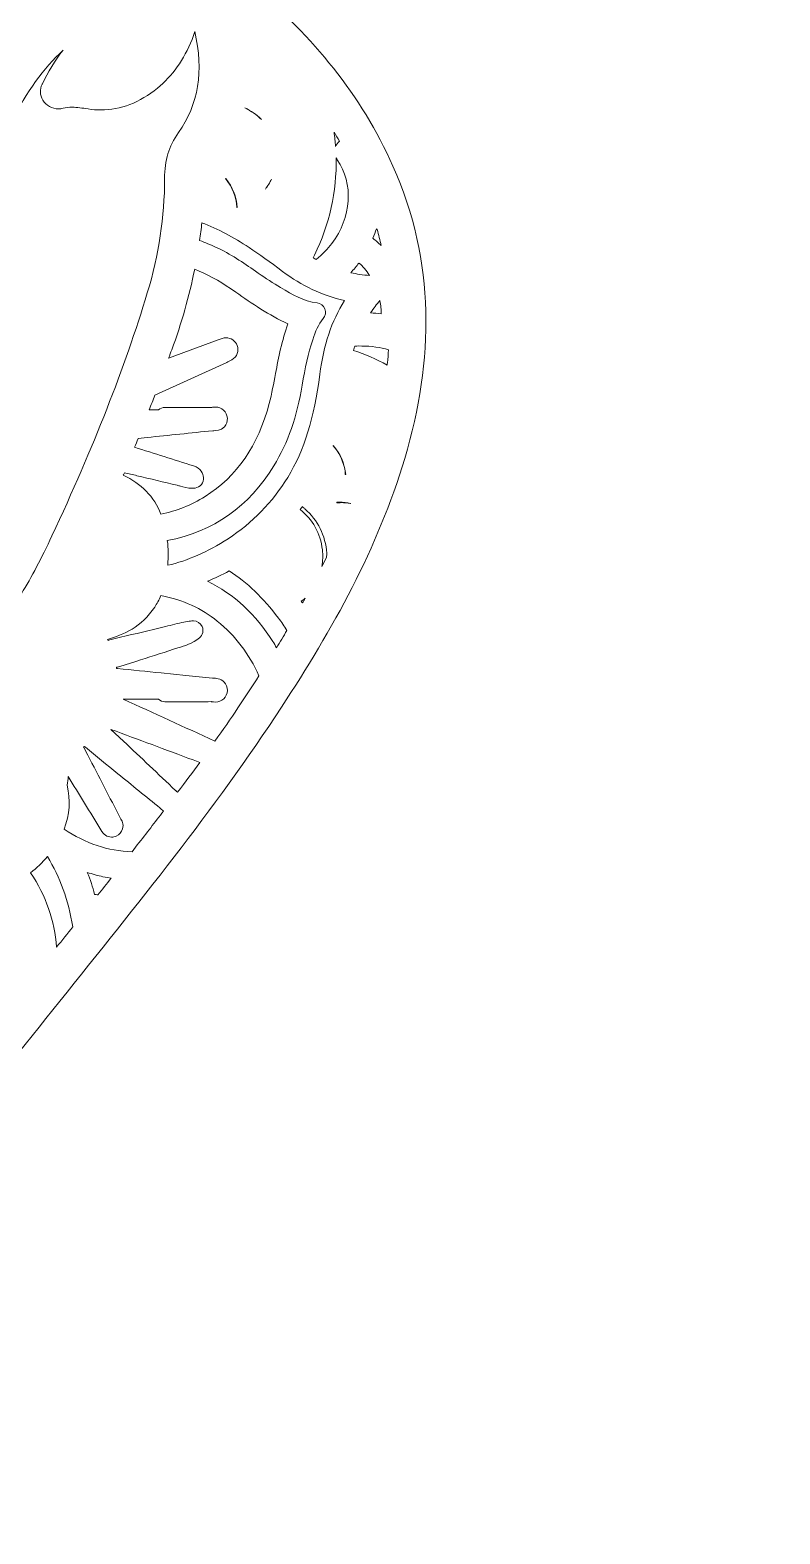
# Model space of a CAD drawing. Extents: x 316 to 1684, y -1896 to -103.
# Drawn here: x 1195 to 1684, y -1896 to -915 of the extents above; entities that cross this region are included whole.
import ezdxf

# ---------------------------------------------------------------- set-up
doc = ezdxf.new("R2010")
doc.units = 0
doc.header["$MEASUREMENT"] = 0
doc.layers.add('Layer 1', color=7, linetype='Continuous')

# ---------------------------------------------------------------- blocks, each defined once
blk = doc.blocks.new('block 3')
at = {"layer": 'Layer 1', "lineweight": 0}
for points, knots in [([(1673.34, -762.19), (1662.42, -742.79), (1645.38, -729.84), (1626.13, -719.8), (1579.9, -695.65), (1530.89, -691.29), (1480.17, -700.46), (1472.26, -701.9), (1464.42, -703.7), (1456.37, -704.91), (1469.08, -697.31), (1482.2, -690.52), (1494.42, -682.22), (1597.01, -612.54), (1651.13, -515.78), (1656.09, -391.82), (1657.77, -349.84), (1651.93, -308.69), (1637.06, -269.34), (1611.07, -200.51), (1565.67, -148.18), (1500.72, -113.18), (1495.34, -110.27), (1489.49, -108.12), (1483.74, -105.96), (1478.61, -104.02), (1473.29, -103.36), (1467.76, -104.63), (1456.24, -107.26), (1452.69, -116.14), (1459.89, -125.56), (1462.54, -129.04), (1465.99, -132.03), (1469.48, -134.71), (1504.07, -161.2), (1530.16, -194), (1547, -234.47), (1562.92, -272.75), (1566.44, -312.54), (1564.66, -353.22), (1563.42, -381.55), (1557.91, -408.97), (1544.9, -434.47), (1526.94, -469.68), (1498.13, -493.38), (1462.73, -508.99), (1403.63, -535.05), (1341.45, -548.51), (1276.91, -549.25), (1244.48, -549.61), (1212.44, -543.11), (1181.42, -534.64), (1141.75, -523.78), (1102.93, -524.67), (1063.01, -531.95), (1042.09, -535.75), (1021.1, -537.48), (1000.09, -537.46), (1000.09, -537.46), (999.91, -537.46), (999.91, -537.46), (978.9, -537.48), (957.91, -535.75), (936.99, -531.95), (897.07, -524.67), (858.25, -523.78), (818.58, -534.64), (787.56, -543.11), (755.52, -549.61), (723.09, -549.25), (658.55, -548.51), (596.37, -535.05), (537.27, -508.99), (501.87, -493.38), (473.06, -469.68), (455.1, -434.47), (442.09, -408.97), (436.58, -381.55), (435.34, -353.22), (433.56, -312.54), (437.08, -272.75), (453, -234.47), (469.84, -194), (495.93, -161.2), (530.52, -134.71), (534.01, -132.03), (537.46, -129.04), (540.11, -125.56), (547.31, -116.14), (543.76, -107.26), (532.24, -104.63), (526.71, -103.36), (521.39, -104.02), (516.26, -105.96), (510.51, -108.12), (504.66, -110.27), (499.28, -113.18), (434.33, -148.18), (388.93, -200.51), (362.94, -269.34), (348.07, -308.69), (342.23, -349.84), (343.91, -391.82), (348.87, -515.78), (402.99, -612.54), (505.58, -682.22), (517.8, -690.52), (530.92, -697.31), (543.63, -704.91), (535.58, -703.7), (527.74, -701.9), (519.83, -700.46), (469.11, -691.29), (420.1, -695.65), (373.87, -719.8), (354.62, -729.84), (337.58, -742.79), (326.66, -762.19), (315.82, -781.5), (317.18, -798.65), (331.61, -815.5), (368.81, -858.95), (417.78, -881), (472.89, -890.53), (504.31, -895.96), (535.11, -888.27), (565.83, -882.51), (590.21, -877.94), (614, -870.13), (639.08, -869.18), (649.66, -868.8), (660.2, -868.1), (670.74, -869.82), (672.19, -870.06), (673.96, -870.13), (674.55, -871.64), (675.23, -873.37), (673.43, -874.11), (672.36, -875.01), (668.06, -878.7), (663.71, -882.32), (659.38, -885.99), (620.72, -918.68), (588.9, -956.78), (568.23, -1003.36), (540.49, -1065.87), (541.29, -1129.7), (560.55, -1194.13), (578.08, -1252.81), (607.58, -1305.64), (640.94, -1356.5), (684.92, -1423.61), (735.47, -1485.8), (785.51, -1548.36), (833.7, -1608.6), (882.43, -1668.47), (924.51, -1733.3), (952.78, -1776.85), (977.69, -1822.09), (992.65, -1872.18), (994.88, -1879.62), (997.22, -1887), (999.91, -1895.78), (999.93, -1895.87), (999.96, -1895.94), (999.99, -1896.03), (999.99, -1896.01), (1000, -1896.01), (1000, -1896), (1000, -1896.01), (1000.01, -1896.01), (1000.01, -1896.03), (1000.04, -1895.94), (1000.07, -1895.87), (1000.09, -1895.78), (1002.78, -1887), (1005.12, -1879.62), (1007.35, -1872.18), (1022.31, -1822.09), (1047.22, -1776.85), (1075.49, -1733.3), (1117.57, -1668.47), (1166.3, -1608.6), (1214.49, -1548.36), (1264.53, -1485.8), (1315.08, -1423.61), (1359.06, -1356.5), (1392.42, -1305.64), (1421.92, -1252.81), (1439.45, -1194.13), (1458.71, -1129.7), (1459.51, -1065.87), (1431.77, -1003.36), (1411.1, -956.78), (1379.28, -918.68), (1340.63, -885.99), (1336.29, -882.32), (1331.94, -878.7), (1327.64, -875.01), (1326.57, -874.11), (1324.77, -873.37), (1325.45, -871.64), (1326.04, -870.13), (1327.81, -870.06), (1329.26, -869.82), (1339.8, -868.1), (1350.34, -868.8), (1360.92, -869.18), (1386, -870.13), (1409.79, -877.94), (1434.17, -882.51), (1464.89, -888.27), (1495.69, -895.96), (1527.11, -890.53), (1582.22, -881), (1631.19, -858.95), (1668.39, -815.5), (1682.82, -798.65), (1684.18, -781.5), (1673.34, -762.19)], [0, 0, 0, 0, 1, 1, 1, 2, 2, 2, 3, 3, 3, 4, 4, 4, 5, 5, 5, 6, 6, 6, 7, 7, 7, 8, 8, 8, 9, 9, 9, 10, 10, 10, 11, 11, 11, 12, 12, 12, 13, 13, 13, 14, 14, 14, 15, 15, 15, 16, 16, 16, 17, 17, 17, 18, 18, 18, 19, 19, 19, 20, 20, 20, 21, 21, 21, 22, 22, 22, 23, 23, 23, 24, 24, 24, 25, 25, 25, 26, 26, 26, 27, 27, 27, 28, 28, 28, 29, 29, 29, 30, 30, 30, 31, 31, 31, 32, 32, 32, 33, 33, 33, 34, 34, 34, 35, 35, 35, 36, 36, 36, 37, 37, 37, 38, 38, 38, 39, 39, 39, 40, 40, 40, 41, 41, 41, 42, 42, 42, 43, 43, 43, 44, 44, 44, 45, 45, 45, 46, 46, 46, 47, 47, 47, 48, 48, 48, 49, 49, 49, 50, 50, 50, 51, 51, 51, 52, 52, 52, 53, 53, 53, 54, 54, 54, 55, 55, 55, 56, 56, 56, 57, 57, 57, 58, 58, 58, 59, 59, 59, 60, 60, 60, 61, 61, 61, 62, 62, 62, 63, 63, 63, 64, 64, 64, 65, 65, 65, 66, 66, 66, 67, 67, 67, 68, 68, 68, 69, 69, 69, 70, 70, 70, 71, 71, 71, 72, 72, 72, 73, 73, 73, 73]), ([(1282.82, -1011.46), (1282.84, -1036.28), (1279.05, -1061.39), (1271.55, -1086.11), (1256.75, -1134.9), (1236.4, -1186.76), (1209.33, -1244.65), (1202.49, -1259.3), (1196.15, -1271.36), (1189.41, -1282.46), (1184.13, -1271.48), (1178.28, -1262.36), (1170, -1254.89), (1162.43, -1248.05), (1157.77, -1239.27), (1154.91, -1226.42), (1154.61, -1225.05), (1154.29, -1223.69), (1153.97, -1222.32), (1153.62, -1220.82), (1153.26, -1219.32), (1152.94, -1217.83), (1144.06, -1175.96), (1143.4, -1132.24), (1150.95, -1084.19), (1155.86, -1052.9), (1163.92, -1012.16), (1182.87, -974.53), (1192.81, -954.82), (1203.82, -939.51), (1216.62, -927.71), (1211.01, -934.35), (1207, -942.06), (1203.08, -949.63), (1203.08, -949.63), (1202.97, -949.85), (1202.97, -949.85), (1201.24, -953.17), (1201.39, -957.08), (1203.34, -960.3), (1205.47, -963.8), (1209.4, -965.97), (1213.59, -965.97), (1214.58, -965.97), (1215.57, -965.85), (1216.55, -965.61), (1218.42, -965.15), (1220.38, -964.92), (1222.55, -964.92), (1225.76, -964.92), (1229.13, -965.42), (1232.89, -966.02), (1235.66, -966.45), (1238.46, -966.67), (1241.21, -966.67), (1254.18, -966.67), (1266.62, -961.88), (1278.16, -952.45), (1287.84, -944.54), (1295.42, -933.87), (1300.7, -920.75), (1301.39, -919.03), (1302.03, -917.28), (1302.49, -915.54), (1308.42, -941.36), (1304.92, -963.02), (1291.87, -981.46), (1285.42, -990.56), (1282.8, -999.25), (1282.82, -1011.46)], [0, 0, 0, 0, 1, 1, 1, 2, 2, 2, 3, 3, 3, 4, 4, 4, 5, 5, 5, 6, 6, 6, 7, 7, 7, 8, 8, 8, 9, 9, 9, 10, 10, 10, 11, 11, 11, 12, 12, 12, 13, 13, 13, 14, 14, 14, 15, 15, 15, 16, 16, 16, 17, 17, 17, 18, 18, 18, 19, 19, 19, 20, 20, 20, 21, 21, 21, 22, 22, 22, 23, 23, 23, 23]), ([(1335.1, -965.39), (1339.11, -967.04), (1342.84, -969.6), (1346, -972.81), (1342.96, -969.89), (1339.3, -967.39), (1335.1, -965.39)], [0, 0, 0, 0, 1, 1, 1, 2, 2, 2, 2]), ([(1394.36, -990.52), (1394.13, -987.41), (1393.8, -984.3), (1393.36, -981.2), (1394.58, -983.16), (1395.77, -985.13), (1396.94, -987.12), (1395.71, -988.27), (1394.89, -989.41), (1394.36, -990.52)], [0, 0, 0, 0, 1, 1, 1, 2, 2, 2, 3, 3, 3, 3]), ([(1391.9, -1053.94), (1389.23, -1057.47), (1385.92, -1060.6), (1381.75, -1064.22), (1381.72, -1064.25), (1381.69, -1064.27), (1381.66, -1064.3), (1381.66, -1064.3), (1380.19, -1063.4), (1379.71, -1063.1), (1379.98, -1062.55), (1380.28, -1061.94), (1380.56, -1061.37), (1390.4, -1041.55), (1395.13, -1019.81), (1394.71, -998), (1394.96, -998.46), (1395.23, -998.88), (1395.49, -999.25), (1406.23, -1014.52), (1404.75, -1037), (1391.9, -1053.94)], [0, 0, 0, 0, 1, 1, 1, 2, 2, 2, 3, 3, 3, 4, 4, 4, 5, 5, 5, 6, 6, 6, 7, 7, 7, 7]), ([(1329.94, -1030.24), (1329.43, -1023.17), (1326.98, -1016.88), (1322.6, -1011.45), (1322.63, -1011.41), (1322.66, -1011.38), (1322.69, -1011.34), (1327.26, -1017.18), (1329.71, -1023.38), (1330.15, -1030.34), (1330.08, -1030.31), (1330.01, -1030.27), (1329.94, -1030.24)], [0, 0, 0, 0, 1, 1, 1, 2, 2, 2, 3, 3, 3, 4, 4, 4, 4]), ([(1348.54, -1018.35), (1350.12, -1016.22), (1351.46, -1014.02), (1352.56, -1011.78), (1351.46, -1014.16), (1350.1, -1016.38), (1348.54, -1018.35)], [0, 0, 0, 0, 1, 1, 1, 2, 2, 2, 2]), ([(1324.2, -1246.51), (1310.82, -1255.14), (1297.91, -1260.83), (1284.85, -1263.83), (1285.4, -1257.97), (1285.31, -1252.68), (1284.59, -1247.77), (1314.63, -1241.88), (1338.01, -1225.44), (1354.11, -1198.89), (1363.3, -1183.75), (1369.33, -1166.56), (1372.57, -1146.35), (1374.36, -1135.12), (1376.6, -1125.39), (1379.42, -1116.61), (1381.16, -1111.19), (1383, -1106.77), (1386.31, -1102.83), (1387.79, -1101.07), (1388.19, -1098.64), (1387.34, -1096.5), (1386.49, -1094.37), (1384.54, -1092.87), (1382.25, -1092.6), (1373.43, -1091.57), (1366.18, -1087.22), (1358.51, -1082.62), (1358.51, -1082.62), (1356.69, -1081.53), (1356.69, -1081.53), (1351.72, -1078.57), (1347.01, -1075.31), (1342.02, -1071.86), (1334.04, -1066.33), (1325.79, -1060.62), (1316.48, -1056.35), (1312.88, -1054.7), (1309.27, -1053.2), (1305.69, -1051.88), (1306.24, -1048.08), (1306.73, -1044.23), (1307.16, -1040.35), (1317.51, -1044.28), (1327.83, -1049.67), (1337.92, -1056.43), (1344.54, -1060.86), (1351.48, -1065.83), (1359.78, -1072.1), (1372.13, -1081.39), (1385.68, -1087.76), (1400.13, -1091.07), (1391.72, -1104.51), (1386.46, -1120.32), (1384.08, -1139.19), (1380.5, -1167.76), (1374.03, -1188.51), (1363.11, -1206.46), (1353.19, -1222.78), (1340.1, -1236.26), (1324.2, -1246.51)], [0, 0, 0, 0, 1, 1, 1, 2, 2, 2, 3, 3, 3, 4, 4, 4, 5, 5, 5, 6, 6, 6, 7, 7, 7, 8, 8, 8, 9, 9, 9, 10, 10, 10, 11, 11, 11, 12, 12, 12, 13, 13, 13, 14, 14, 14, 15, 15, 15, 16, 16, 16, 17, 17, 17, 18, 18, 18, 19, 19, 19, 20, 20, 20, 20]), ([(1424.1, -1055.19), (1422.41, -1053.53), (1420.6, -1051.93), (1418.67, -1050.38), (1419.56, -1048.37), (1420.33, -1046.34), (1420.95, -1044.3), (1421.13, -1044.43), (1421.31, -1044.57), (1421.5, -1044.71), (1422.45, -1048.18), (1423.32, -1051.68), (1424.1, -1055.19)], [0, 0, 0, 0, 1, 1, 1, 2, 2, 2, 3, 3, 3, 4, 4, 4, 4]), ([(1416.45, -1074.7), (1412.25, -1074.41), (1408.22, -1073.81), (1404.25, -1072.88), (1406.21, -1070.78), (1407.98, -1068.7), (1409.58, -1066.58), (1412.08, -1068.7), (1414.41, -1071.51), (1416.45, -1074.7)], [0, 0, 0, 0, 1, 1, 1, 2, 2, 2, 3, 3, 3, 3]), ([(1256.57, -1203.41), (1259.31, -1204.07), (1262.05, -1204.72), (1264.79, -1205.38), (1273.52, -1207.48), (1282.25, -1209.57), (1290.99, -1211.62), (1291.69, -1211.78), (1292.38, -1211.98), (1293.09, -1212.19), (1295.17, -1212.8), (1297.77, -1213.55), (1300.73, -1213.55), (1301.37, -1213.55), (1302.02, -1213.52), (1302.68, -1213.44), (1304.33, -1213.25), (1305.85, -1212.41), (1306.88, -1211.1), (1307.91, -1209.79), (1308.38, -1208.12), (1308.18, -1206.47), (1307.9, -1204.25), (1306.69, -1200.34), (1301.57, -1199.03), (1288.82, -1194.94), (1276.06, -1190.89), (1263.29, -1186.84), (1264.05, -1184.93), (1264.81, -1183.01), (1265.58, -1181.06), (1265.58, -1181.06), (1271.45, -1180.45), (1271.45, -1180.45), (1285.73, -1178.97), (1300.01, -1177.49), (1314.21, -1175.99), (1314.21, -1175.99), (1314.96, -1175.99), (1314.96, -1175.99), (1316.31, -1175.99), (1319.46, -1175.99), (1321.8, -1173.49), (1323.2, -1171.99), (1323.89, -1170), (1323.75, -1167.88), (1323.46, -1163.59), (1320.22, -1160.6), (1315.86, -1160.6), (1314.97, -1160.6), (1314.17, -1160.72), (1313.58, -1160.8), (1313.45, -1160.82), (1313.33, -1160.84), (1313.21, -1160.86), (1308.04, -1160.81), (1302.88, -1160.8), (1297.72, -1160.8), (1297.72, -1160.8), (1283.1, -1160.81), (1283.1, -1160.81), (1281.46, -1160.81), (1279.96, -1161.44), (1278.85, -1162.47), (1278.85, -1162.47), (1272.79, -1162.47), (1272.79, -1162.47), (1274.01, -1159.29), (1275.22, -1156.1), (1276.42, -1152.91), (1276.42, -1152.91), (1323.44, -1131.41), (1323.44, -1131.41), (1324.37, -1130.99), (1325.52, -1130.46), (1326.69, -1129.77), (1330.06, -1127.76), (1331.49, -1123.93), (1330.17, -1120.44), (1329.02, -1117.36), (1326.16, -1115.37), (1322.9, -1115.37), (1322.08, -1115.37), (1321.24, -1115.5), (1320.42, -1115.75), (1319.55, -1116.01), (1318.69, -1116.33), (1317.84, -1116.65), (1317.84, -1116.65), (1285.45, -1128.69), (1285.45, -1128.69), (1286.14, -1126.84), (1286.82, -1124.99), (1287.51, -1123.13), (1293.85, -1105.93), (1298.86, -1088.28), (1302.44, -1070.56), (1310.51, -1073.84), (1318.37, -1078.11), (1325.88, -1083.3), (1325.88, -1083.3), (1329.18, -1085.59), (1329.18, -1085.59), (1339.86, -1093.01), (1350.88, -1100.66), (1363.28, -1106.32), (1359.32, -1117.02), (1357.22, -1128.05), (1355.19, -1138.76), (1353.97, -1145.2), (1352.71, -1151.84), (1351.07, -1158.18), (1343.91, -1185.81), (1330.21, -1205.7), (1309.18, -1218.97), (1300.18, -1224.65), (1290.51, -1228.49), (1280.44, -1230.39), (1275.93, -1219.03), (1267.65, -1210.54), (1255.86, -1205.14), (1256.09, -1204.57), (1256.33, -1203.98), (1256.57, -1203.41)], [0, 0, 0, 0, 1, 1, 1, 2, 2, 2, 3, 3, 3, 4, 4, 4, 5, 5, 5, 6, 6, 6, 7, 7, 7, 8, 8, 8, 9, 9, 9, 10, 10, 10, 11, 11, 11, 12, 12, 12, 13, 13, 13, 14, 14, 14, 15, 15, 15, 16, 16, 16, 17, 17, 17, 18, 18, 18, 19, 19, 19, 20, 20, 20, 21, 21, 21, 22, 22, 22, 23, 23, 23, 24, 24, 24, 25, 25, 25, 26, 26, 26, 27, 27, 27, 28, 28, 28, 29, 29, 29, 30, 30, 30, 31, 31, 31, 32, 32, 32, 33, 33, 33, 34, 34, 34, 35, 35, 35, 36, 36, 36, 37, 37, 37, 38, 38, 38, 39, 39, 39, 40, 40, 40, 41, 41, 41, 41]), ([(1423.26, -1091.12), (1423.92, -1094.15), (1424.23, -1097.12), (1424.11, -1099.84), (1421.76, -1099.47), (1419.47, -1099.22), (1417.19, -1099.07), (1419.15, -1096.08), (1421.15, -1093.47), (1423.26, -1091.12)], [0, 0, 0, 0, 1, 1, 1, 2, 2, 2, 3, 3, 3, 3]), ([(1428.14, -1131.72), (1428.09, -1132.2), (1428.04, -1132.67), (1427.98, -1133.15), (1420.96, -1129.32), (1413.61, -1126.12), (1406.03, -1123.6), (1406.37, -1122.48), (1406.62, -1121.53), (1406.82, -1120.76), (1407.68, -1120.73), (1408.64, -1120.73), (1409.08, -1120.73), (1409.08, -1120.73), (1411.38, -1120.74), (1411.38, -1120.74), (1417.74, -1120.79), (1423.61, -1121.6), (1428.91, -1123.17), (1428.7, -1126.08), (1428.44, -1128.95), (1428.14, -1131.72)], [0, 0, 0, 0, 1, 1, 1, 2, 2, 2, 3, 3, 3, 4, 4, 4, 5, 5, 5, 6, 6, 6, 7, 7, 7, 7]), ([(1392.71, -1185.85), (1392.73, -1185.8), (1392.75, -1185.74), (1392.77, -1185.69), (1397.55, -1191.14), (1400.23, -1197.32), (1400.98, -1204.59), (1400.86, -1204.59), (1400.73, -1204.58), (1400.61, -1204.58), (1400.63, -1203.26), (1400.6, -1201.62), (1400.09, -1199.92), (1398.61, -1195.09), (1396.7, -1190.04), (1392.71, -1185.85)], [0, 0, 0, 0, 1, 1, 1, 2, 2, 2, 3, 3, 3, 4, 4, 4, 5, 5, 5, 5]), ([(1388.45, -1258.6), (1387.47, -1260.59), (1386.48, -1262.58), (1385.48, -1264.56), (1386.06, -1261.03), (1386.15, -1257.37), (1385.74, -1253.67), (1384.53, -1243.09), (1379.28, -1233.7), (1371.18, -1227.48), (1371.24, -1227.4), (1371.3, -1227.32), (1371.37, -1227.23), (1371.7, -1226.79), (1372.17, -1226.17), (1372.62, -1225.59), (1373.25, -1226.12), (1373.88, -1226.67), (1374.27, -1227.01), (1382.82, -1234.47), (1387.66, -1244.23), (1388.66, -1256.04), (1388.61, -1256.9), (1388.53, -1257.75), (1388.45, -1258.6)], [0, 0, 0, 0, 1, 1, 1, 2, 2, 2, 3, 3, 3, 4, 4, 4, 5, 5, 5, 6, 6, 6, 7, 7, 7, 8, 8, 8, 8]), ([(1404.17, -1223.6), (1402.12, -1223.19), (1400.02, -1222.98), (1397.92, -1222.98), (1397.52, -1222.98), (1397.11, -1222.98), (1396.73, -1223), (1396.43, -1223.01), (1396.13, -1223.02), (1395.85, -1223.02), (1395.64, -1223.02), (1395.48, -1223.01), (1395.35, -1223), (1395.3, -1222.91), (1395.25, -1222.81), (1395.19, -1222.72), (1395.68, -1222.7), (1396.16, -1222.69), (1396.64, -1222.69), (1399.25, -1222.69), (1401.79, -1222.94), (1404.24, -1223.44), (1404.22, -1223.49), (1404.2, -1223.55), (1404.17, -1223.6)], [0, 0, 0, 0, 1, 1, 1, 2, 2, 2, 3, 3, 3, 4, 4, 4, 5, 5, 5, 6, 6, 6, 7, 7, 7, 8, 8, 8, 8]), ([(1355.86, -1317.64), (1355.07, -1316.25), (1354.26, -1314.89), (1353.43, -1313.56), (1342.51, -1296.04), (1328.19, -1282.81), (1310.81, -1274.2), (1315.47, -1272.34), (1320.24, -1270.17), (1324.85, -1267.53), (1336.7, -1275.07), (1347.26, -1285.14), (1357.11, -1298.29), (1359.05, -1300.88), (1360.89, -1303.58), (1362.61, -1306.35), (1360.42, -1310.08), (1358.16, -1313.85), (1355.86, -1317.64)], [0, 0, 0, 0, 1, 1, 1, 2, 2, 2, 3, 3, 3, 4, 4, 4, 5, 5, 5, 6, 6, 6, 6]), ([(1255.82, -1351.23), (1255.82, -1351.23), (1278.85, -1351.24), (1278.85, -1351.24), (1279.96, -1352.27), (1281.45, -1352.89), (1283.08, -1352.89), (1283.08, -1352.89), (1297.86, -1352.91), (1297.86, -1352.91), (1303.02, -1352.91), (1308.18, -1352.89), (1313.17, -1352.84), (1313.31, -1352.85), (1313.47, -1352.88), (1313.64, -1352.9), (1314.2, -1352.98), (1314.97, -1353.08), (1315.83, -1353.08), (1320.28, -1353.08), (1323.61, -1349.92), (1323.75, -1345.57), (1323.82, -1343.48), (1323.09, -1341.52), (1321.7, -1340.06), (1319.34, -1337.59), (1316.2, -1337.54), (1314.52, -1337.51), (1314.32, -1337.51), (1314.13, -1337.51), (1314, -1337.5), (1308.2, -1336.85), (1302.39, -1336.27), (1296.58, -1335.69), (1296.58, -1335.69), (1280.62, -1334.09), (1280.62, -1334.09), (1271.12, -1333.14), (1261.63, -1332.18), (1252.13, -1331.21), (1251.93, -1331.19), (1251.72, -1331.19), (1251.52, -1331.18), (1251.5, -1330.94), (1251.48, -1330.71), (1251.47, -1330.48), (1251.66, -1330.43), (1251.82, -1330.41), (1252.02, -1330.35), (1252.55, -1330.19), (1253.08, -1330.03), (1253.61, -1329.85), (1253.61, -1329.85), (1264.04, -1326.55), (1264.04, -1326.55), (1272.1, -1323.99), (1280.43, -1321.36), (1288.61, -1318.67), (1289.57, -1318.35), (1290.54, -1318.06), (1291.51, -1317.77), (1295.94, -1316.44), (1300.95, -1314.94), (1305.55, -1311.19), (1307.74, -1309.4), (1308.46, -1306.37), (1307.31, -1303.8), (1306.3, -1301.52), (1304.04, -1300.09), (1301.61, -1300.09), (1301.29, -1300.09), (1300.97, -1300.11), (1300.65, -1300.16), (1300.05, -1300.26), (1299.44, -1300.34), (1298.84, -1300.42), (1297.33, -1300.62), (1295.75, -1300.84), (1294.1, -1301.22), (1289.98, -1302.17), (1285.88, -1303.18), (1281.77, -1304.18), (1281.77, -1304.18), (1275.5, -1305.7), (1275.5, -1305.7), (1266.01, -1307.99), (1256.51, -1310.27), (1247.01, -1312.54), (1246.65, -1312.62), (1246.34, -1312.76), (1246, -1312.86), (1245.88, -1312.65), (1245.77, -1312.42), (1245.64, -1312.21), (1255.59, -1309.42), (1268, -1304.01), (1276.35, -1291.13), (1277.69, -1289.06), (1279.33, -1286.51), (1280.39, -1283.57), (1294.97, -1286.54), (1307.01, -1292), (1317.2, -1300.28), (1329.08, -1309.95), (1338, -1321.67), (1344.39, -1336.04), (1335.55, -1349.86), (1326.11, -1363.87), (1315.69, -1378.6), (1295.73, -1369.47), (1275.78, -1360.35), (1255.82, -1351.23)], [0, 0, 0, 0, 1, 1, 1, 2, 2, 2, 3, 3, 3, 4, 4, 4, 5, 5, 5, 6, 6, 6, 7, 7, 7, 8, 8, 8, 9, 9, 9, 10, 10, 10, 11, 11, 11, 12, 12, 12, 13, 13, 13, 14, 14, 14, 15, 15, 15, 16, 16, 16, 17, 17, 17, 18, 18, 18, 19, 19, 19, 20, 20, 20, 21, 21, 21, 22, 22, 22, 23, 23, 23, 24, 24, 24, 25, 25, 25, 26, 26, 26, 27, 27, 27, 28, 28, 28, 29, 29, 29, 30, 30, 30, 31, 31, 31, 32, 32, 32, 33, 33, 33, 34, 34, 34, 35, 35, 35, 36, 36, 36, 37, 37, 37, 37]), ([(1372.81, -1288.46), (1372.49, -1288.08), (1371.83, -1287.33), (1371.8, -1287.3), (1372.64, -1286.76), (1373.59, -1286.15), (1374.49, -1285.4), (1373.94, -1286.41), (1373.38, -1287.43), (1372.81, -1288.46)], [0, 0, 0, 0, 1, 1, 1, 2, 2, 2, 3, 3, 3, 3]), ([(1291.34, -1412), (1290.87, -1411.54), (1290.42, -1411.18), (1290.1, -1410.94), (1290.1, -1410.94), (1289.93, -1410.81), (1289.93, -1410.81), (1278.64, -1400.08), (1267.33, -1389.37), (1256.01, -1378.66), (1256.01, -1378.66), (1247.84, -1370.92), (1247.84, -1370.92), (1265.68, -1377.59), (1283.54, -1384.24), (1301.39, -1390.88), (1302.84, -1391.42), (1304.29, -1391.95), (1305.74, -1392.49), (1301.15, -1398.82), (1296.35, -1405.31), (1291.34, -1412)], [0, 0, 0, 0, 1, 1, 1, 2, 2, 2, 3, 3, 3, 4, 4, 4, 5, 5, 5, 6, 6, 6, 7, 7, 7, 7]), ([(1217.25, -1436.02), (1220.87, -1426.64), (1221.56, -1417.03), (1219.31, -1407.4), (1219.6, -1405.43), (1219.79, -1403.51), (1219.93, -1401.59), (1227.04, -1413.21), (1234.16, -1424.84), (1241.33, -1436.54), (1242.94, -1439.67), (1245.25, -1441.25), (1248.2, -1441.25), (1249.23, -1441.25), (1250.24, -1441.03), (1251.21, -1440.59), (1253.32, -1439.65), (1254.82, -1437.99), (1255.42, -1435.92), (1256.36, -1432.71), (1254.77, -1430.2), (1254.04, -1429.07), (1246.99, -1415.31), (1239.89, -1401.58), (1232.79, -1387.84), (1232.79, -1387.84), (1230.34, -1383.11), (1230.34, -1383.11), (1230.26, -1382.94), (1230.14, -1382.72), (1230.01, -1382.49), (1230.17, -1382.35), (1230.32, -1382.21), (1230.48, -1382.07), (1230.7, -1382.26), (1230.89, -1382.45), (1231.12, -1382.64), (1238.18, -1388.38), (1245.24, -1394.13), (1252.3, -1399.88), (1261.5, -1407.37), (1270.7, -1414.86), (1279.79, -1422.22), (1279.79, -1422.22), (1280.01, -1422.44), (1280.01, -1422.44), (1280.43, -1422.88), (1281.14, -1423.59), (1282.11, -1424.22), (1276.66, -1431.37), (1270.98, -1438.74), (1265, -1446.4), (1265, -1446.4), (1261.56, -1450.79), (1261.56, -1450.79), (1245.85, -1450.28), (1231.33, -1445.43), (1217.25, -1436.02)], [0, 0, 0, 0, 1, 1, 1, 2, 2, 2, 3, 3, 3, 4, 4, 4, 5, 5, 5, 6, 6, 6, 7, 7, 7, 8, 8, 8, 9, 9, 9, 10, 10, 10, 11, 11, 11, 12, 12, 12, 13, 13, 13, 14, 14, 14, 15, 15, 15, 16, 16, 16, 17, 17, 17, 18, 18, 18, 19, 19, 19, 19]), ([(1206.37, -1453.94), (1214.65, -1467.47), (1220.09, -1482.55), (1222.93, -1499.8), (1219.42, -1504.22), (1215.91, -1508.64), (1212.41, -1513.05), (1211.15, -1495.83), (1205.43, -1479.51), (1195.39, -1464.52), (1199.44, -1461.46), (1203.12, -1457.92), (1206.37, -1453.94)], [0, 0, 0, 0, 1, 1, 1, 2, 2, 2, 3, 3, 3, 4, 4, 4, 4]), ([(1237.2, -1478.6), (1235.95, -1473.83), (1234.35, -1469.04), (1232.4, -1464.26), (1235.89, -1465.45), (1239.28, -1466.39), (1242.62, -1467.09), (1244.4, -1467.47), (1246.19, -1467.8), (1247.99, -1468.09), (1245.12, -1471.73), (1242.25, -1475.37), (1239.37, -1479.02), (1238.65, -1478.88), (1237.92, -1478.74), (1237.2, -1478.6)], [0, 0, 0, 0, 1, 1, 1, 2, 2, 2, 3, 3, 3, 4, 4, 4, 5, 5, 5, 5])]:
    blk.add_open_spline(points, degree=3, knots=knots, dxfattribs=at)
blk = doc.blocks.new('block 2')
at = {"layer": 'Layer 1'}
blk.add_blockref('block 3', (0, 0), dxfattribs=at)

msp = doc.modelspace()

# ---------------------------------------------------------------- block references
at = {"layer": 'Layer 1'}
msp.add_blockref('block 2', (0, 0), dxfattribs=at)

doc.saveas('drawing.dxf')
